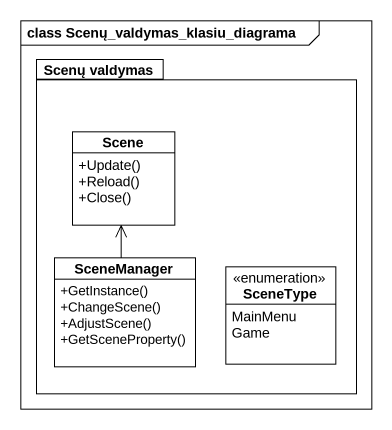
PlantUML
@startuml
mainframe class Scenų_valdymas_klasiu_diagrama
hide circle
hide empty members
skinparam classAttributeIconSize 0
package "Scenų valdymas" as Scenų_valdymas {
  class Scene {
    +Update()
    +Reload()
    +Close()
  }
  class SceneManager {
    +GetInstance()
    +ChangeScene()
    +AdjustScene()
    +GetSceneProperty()
  }
  enum SceneType {
    MainMenu
    Game
  }
}
SceneManager -up-> Scene
@enduml
